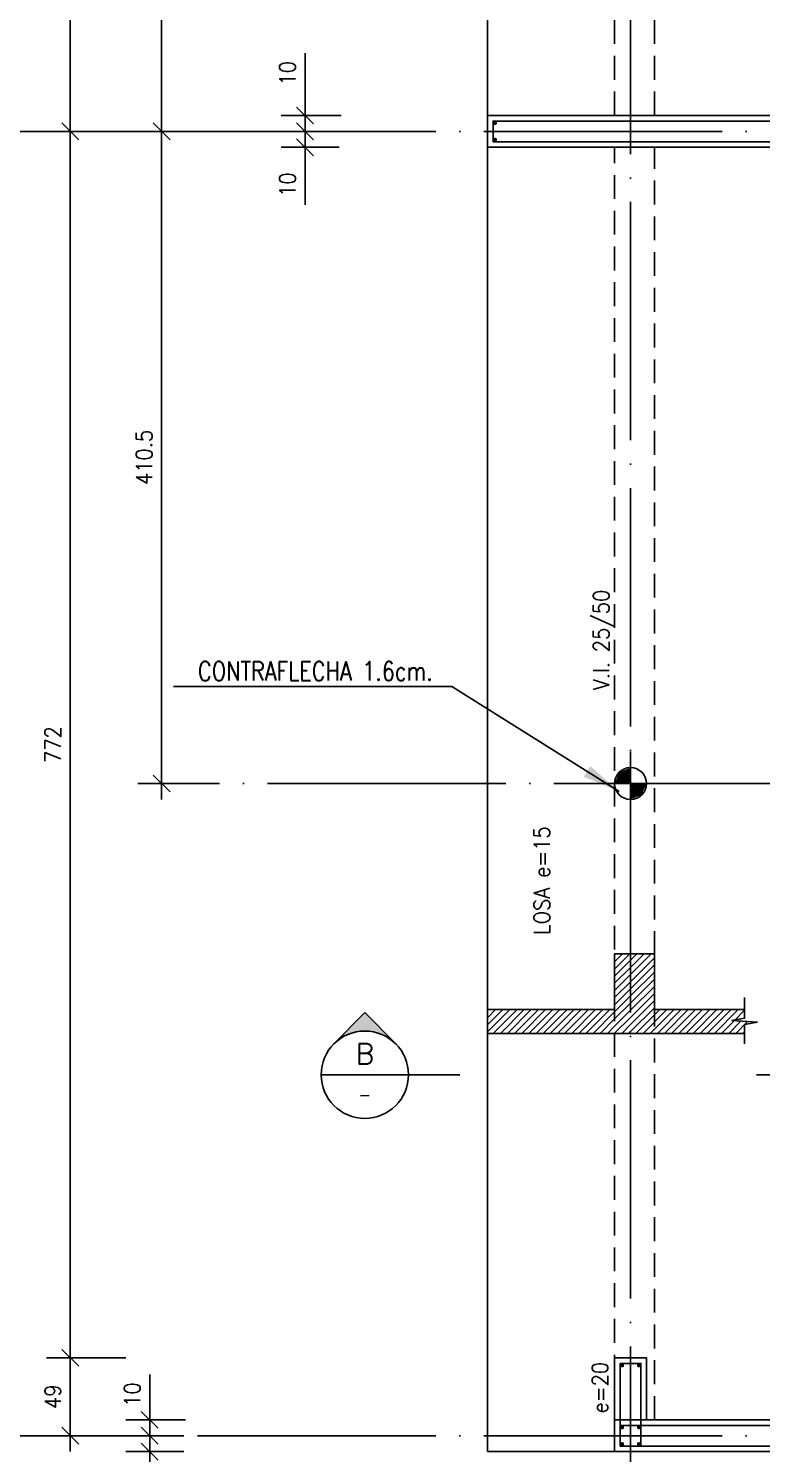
# Model space of a CAD drawing. Extents: x 2750 to 11313, y 3653 to 11429.
# Drawn here: x 3423 to 3884, y 4852 to 5748 of the extents above; entities that cross this region are included whole.
import ezdxf
from ezdxf.enums import TextEntityAlignment as Align

# ---------------------------------------------------------------- set-up
doc = ezdxf.new("R2010")
doc.units = 0
doc.header["$LTSCALE"] = 60
doc.header["$PDMODE"] = 1
doc.linetypes.add('EJES', pattern=[3, 2.5, -0.25, 0, -0.25])
doc.linetypes.add('HIDDEN', pattern=[0.375, 0.25, -0.125])
doc.layers.get('0').update_dxf_attribs({"linetype": 'CONTINUOUS'})
doc.layers.get('DEFPOINTS').update_dxf_attribs({"linetype": 'CONTINUOUS'})
for name, color, linetype in [('COTAS', 3, 'CONTINUOUS'), ('EJES', 1, 'EJES'), ('MALLA', 1, 'CONTINUOUS'), ('MUROS', 4, 'CONTINUOUS'), ('SECCION', 1, 'CONTINUOUS'), ('SHAFT', 1, 'CONTINUOUS'), ('TEXTO', 3, 'CONTINUOUS'), ('TEXTOS', 2, 'CONTINUOUS'), ('VIGAS', 2, 'CONTINUOUS')]:
    doc.layers.add(name, color=color, linetype=linetype)
doc.layers.add('NVSUP', color=250, linetype='CONTINUOUS', plot=False)
doc.styles.add('COTAS', font='romans.shx', dxfattribs={"width": 0.9})
doc.styles.add('ROMANS', font='romans.shx', dxfattribs={"width": 0.9, "height": 10})
doc.dimstyles.new('50', dxfattribs={"dimtxt": 10, "dimasz": 1, "dimexe": 15, "dimexo": 0, "dimgap": 6, "dimtad": 1, "dimdec": 8, "dimdsep": 46, "dimtxsty": 'COTAS', "dimblk": '$COTA$', "dimcen": 0.09, "dimdle": 10, "dimclrd": 256, "dimclre": 256, "dimclrt": 2, "dimadec": 0, "dimazin": 0, "dimtfac": 1, "dimtdec": 8, "dimtmove": 0, "dimatfit": 2, "dimfxl": 35, "dimfxlon": 1, "dimtolj": 1, "dimarcsym": 0})
doc.dimstyles.new('50$7', dxfattribs={"dimtxt": 10, "dimasz": 12, "dimexe": 15, "dimexo": 0, "dimgap": 6, "dimtad": 1, "dimdec": 8, "dimdsep": 46, "dimtxsty": 'COTAS', "dimblk": '$COTA$', "dimcen": 0.09, "dimdle": 10, "dimclrd": 256, "dimclre": 256, "dimclrt": 2, "dimadec": 0, "dimazin": 0, "dimtfac": 1, "dimtdec": 8, "dimtmove": 0, "dimatfit": 2, "dimfxl": 35, "dimfxlon": 1, "dimtolj": 1, "dimarcsym": 0})

# ---------------------------------------------------------------- blocks, each defined once
blk = doc.blocks.new('$COTA$')
at = {"layer": 'COTAS'}
for p, q in [((0, -10), (0, 10)), ((5.303, 5.303), (-5.303, -5.303)), ((10, 0), (-10, 0))]:
    blk.add_line(p, q, dxfattribs=at)
blk = doc.blocks.new('*D64')
at = {"layer": 'COTAS', "lineweight": -2, "transparency": 16777216}
for p, q in [((3801.46, 4543.71), (3801.46, 4493.71)), ((4194.46, 4543.71), (4194.46, 4493.71)), ((3802.46, 4508.71), (4193.46, 4508.71))]:
    blk.add_line(p, q, dxfattribs=at)
at = {"layer": 'DEFPOINTS', "color": 0, "transparency": 16777216}
for p in [(3801.46, 4852.71), (4194.46, 4852.71), (4194.46, 4508.71)]:
    blk.add_point(p, dxfattribs=at)
at = {"layer": 'COTAS', "lineweight": -2, "transparency": 16777216, "rotation": 180}
blk.add_blockref('$COTA$', (3801.46, 4508.71), dxfattribs=at)
at = {"layer": 'COTAS', "lineweight": -2, "transparency": 16777216}
blk.add_blockref('$COTA$', (4194.46, 4508.71), dxfattribs=at)
at = {"layer": 'COTAS', "color": 2, "transparency": 16777216, "insert": (3997.96, 4519.71), "char_height": 10, "attachment_point": 5, "style": 'COTAS'}
blk.add_mtext('\\A1;393', dxfattribs=at)
blk = doc.blocks.new('*D88')
at = {"layer": 'COTAS', "lineweight": -2, "transparency": 16777216}
for p, q in [((3618.1, 5683.71), (3581.64, 5683.71)), ((3596.64, 5684.71), (3596.64, 5685.71)), ((3596.64, 5683.71), (3596.64, 5673.71)), ((3618.1, 5673.71), (3581.64, 5673.71)), ((3596.64, 5672.71), (3596.64, 5637.49))]:
    blk.add_line(p, q, dxfattribs=at)
at = {"layer": 'DEFPOINTS', "color": 0, "transparency": 16777216}
for p in [(3596.64, 5683.71), (3618.1, 5683.71), (3618.1, 5673.71)]:
    blk.add_point(p, dxfattribs=at)
at = {"layer": 'COTAS', "lineweight": -2, "transparency": 16777216}
for p, rotation in [((3596.64, 5683.71), 270), ((3596.64, 5673.71), 90)]:
    blk.add_blockref('$COTA$', p, dxfattribs=dict(at, rotation=rotation))
at = {"layer": 'COTAS', "color": 2, "transparency": 16777216, "insert": (3585.64, 5650.14), "char_height": 10, "attachment_point": 5, "rotation": 90, "style": 'COTAS'}
blk.add_mtext('\\A1;10', dxfattribs=at)
blk = doc.blocks.new('*D89')
at = {"layer": 'COTAS', "lineweight": -2, "transparency": 16777216}
for p, q in [((3596.64, 5732.93), (3596.64, 5693.71)), ((3596.64, 5694.71), (3596.64, 5695.71)), ((3619.46, 5693.71), (3581.64, 5693.71)), ((3596.64, 5683.71), (3596.64, 5693.71)), ((3596.64, 5683.71), (3596.64, 5693.71)), ((3618.1, 5683.71), (3581.64, 5683.71)), ((3596.64, 5682.71), (3596.64, 5681.71))]:
    blk.add_line(p, q, dxfattribs=at)
at = {"layer": 'DEFPOINTS', "color": 0, "transparency": 16777216}
for p in [(3596.64, 5693.71), (3619.46, 5693.71), (3618.1, 5683.71)]:
    blk.add_point(p, dxfattribs=at)
at = {"layer": 'COTAS', "lineweight": -2, "transparency": 16777216}
for p, rotation in [((3596.64, 5693.71), 270), ((3596.64, 5683.71), 90)]:
    blk.add_blockref('$COTA$', p, dxfattribs=dict(at, rotation=rotation))
at = {"layer": 'COTAS', "color": 2, "transparency": 16777216, "insert": (3585.64, 5720.29), "char_height": 10, "attachment_point": 5, "rotation": 90, "style": 'COTAS'}
blk.add_mtext('\\A1;10', dxfattribs=at)
blk = doc.blocks.new('*D90')
at = {"layer": 'COTAS', "lineweight": -2, "transparency": 16777216}
for p, q in [((3520.41, 4862.71), (3483.96, 4862.71)), ((3498.96, 4863.71), (3498.96, 4864.71)), ((3498.96, 4862.71), (3498.96, 4852.71)), ((3520.41, 4852.71), (3483.96, 4852.71)), ((3498.96, 4851.71), (3498.96, 4824.8))]:
    blk.add_line(p, q, dxfattribs=at)
at = {"layer": 'DEFPOINTS', "color": 0, "transparency": 16777216}
for p in [(3498.96, 4862.71), (3520.41, 4862.71), (3520.41, 4852.71)]:
    blk.add_point(p, dxfattribs=at)
at = {"layer": 'COTAS', "lineweight": -2, "transparency": 16777216}
for p, rotation in [((3498.96, 4862.71), 270), ((3498.96, 4852.71), 90)]:
    blk.add_blockref('$COTA$', p, dxfattribs=dict(at, rotation=rotation))
at = {"layer": 'COTAS', "color": 2, "transparency": 16777216, "insert": (3487.96, 4837.44), "char_height": 10, "attachment_point": 5, "rotation": 90, "style": 'COTAS'}
blk.add_mtext('\\A1;10', dxfattribs=at)
blk = doc.blocks.new('*D91')
at = {"layer": 'COTAS', "lineweight": -2, "transparency": 16777216}
for p, q in [((3498.96, 4901.25), (3498.96, 4872.71)), ((3521.5, 4872.71), (3483.96, 4872.71)), ((3498.96, 4873.71), (3498.96, 4874.71)), ((3498.96, 4862.71), (3498.96, 4872.71)), ((3498.96, 4862.71), (3498.96, 4872.71)), ((3520.41, 4862.71), (3483.96, 4862.71)), ((3498.96, 4861.71), (3498.96, 4860.71))]:
    blk.add_line(p, q, dxfattribs=at)
at = {"layer": 'DEFPOINTS', "color": 0, "transparency": 16777216}
for p in [(3498.96, 4872.71), (3521.5, 4872.71), (3520.41, 4862.71)]:
    blk.add_point(p, dxfattribs=at)
at = {"layer": 'COTAS', "lineweight": -2, "transparency": 16777216}
for p, rotation in [((3498.96, 4872.71), 270), ((3498.96, 4862.71), 90)]:
    blk.add_blockref('$COTA$', p, dxfattribs=dict(at, rotation=rotation))
at = {"layer": 'COTAS', "color": 2, "transparency": 16777216, "insert": (3487.96, 4888.61), "char_height": 10, "attachment_point": 5, "rotation": 90, "style": 'COTAS'}
blk.add_mtext('\\A1;10', dxfattribs=at)
blk = doc.blocks.new('*D178')
at = {"layer": 'COTAS', "lineweight": -2, "transparency": 16777216}
for p, q in [((3483.96, 4911.71), (3433.96, 4911.71)), ((3448.96, 4910.71), (3448.96, 4863.71)), ((3483.96, 4862.71), (3433.96, 4862.71))]:
    blk.add_line(p, q, dxfattribs=at)
at = {"layer": 'DEFPOINTS', "color": 0, "transparency": 16777216}
for p in [(3512.13, 4911.71), (3448.96, 4862.71), (3512.13, 4862.71)]:
    blk.add_point(p, dxfattribs=at)
at = {"layer": 'COTAS', "lineweight": -2, "transparency": 16777216}
for p, rotation in [((3448.96, 4911.71), 90), ((3448.96, 4862.71), 270)]:
    blk.add_blockref('$COTA$', p, dxfattribs=dict(at, rotation=rotation))
at = {"layer": 'COTAS', "color": 2, "transparency": 16777216, "insert": (3437.96, 4887.21), "char_height": 10, "attachment_point": 5, "rotation": 90, "style": 'COTAS'}
blk.add_mtext('\\A1;49', dxfattribs=at)
blk = doc.blocks.new('*D180')
at = {"layer": 'COTAS', "lineweight": -2, "transparency": 16777216}
for p, q in [((3483.96, 5683.71), (3433.96, 5683.71)), ((3448.96, 4912.71), (3448.96, 5682.71)), ((3483.96, 4911.71), (3433.96, 4911.71))]:
    blk.add_line(p, q, dxfattribs=at)
at = {"layer": 'DEFPOINTS', "color": 0, "transparency": 16777216}
for p in [(3448.96, 5683.71), (3721.46, 5683.71), (3801.46, 4911.71)]:
    blk.add_point(p, dxfattribs=at)
at = {"layer": 'COTAS', "lineweight": -2, "transparency": 16777216}
for p, rotation in [((3448.96, 5683.71), 90), ((3448.96, 4911.71), 270)]:
    blk.add_blockref('$COTA$', p, dxfattribs=dict(at, rotation=rotation))
at = {"layer": 'COTAS', "color": 2, "transparency": 16777216, "insert": (3437.96, 5297.71), "char_height": 10, "attachment_point": 5, "rotation": 90, "style": 'COTAS'}
blk.add_mtext('\\A1;772', dxfattribs=at)
blk = doc.blocks.new('*D181')
at = {"layer": 'COTAS', "lineweight": -2, "transparency": 16777216}
for p, q in [((3483.96, 6369.71), (3433.96, 6369.71)), ((3448.96, 6368.71), (3448.96, 5684.71)), ((3483.96, 5683.71), (3433.96, 5683.71))]:
    blk.add_line(p, q, dxfattribs=at)
at = {"layer": 'DEFPOINTS', "color": 0, "transparency": 16777216}
for p in [(3801.46, 6369.71), (3448.96, 5683.71), (3721.46, 5683.71)]:
    blk.add_point(p, dxfattribs=at)
at = {"layer": 'COTAS', "lineweight": -2, "transparency": 16777216}
for p, rotation in [((3448.96, 6369.71), 90), ((3448.96, 5683.71), 270)]:
    blk.add_blockref('$COTA$', p, dxfattribs=dict(at, rotation=rotation))
at = {"layer": 'COTAS', "color": 2, "transparency": 16777216, "insert": (3437.96, 6026.71), "char_height": 10, "attachment_point": 5, "rotation": 90, "style": 'COTAS'}
blk.add_mtext('\\A1;686', dxfattribs=at)
blk = doc.blocks.new('*U185')
at = {"layer": 'TEXTO', "linetype": 'Continuous'}
for points in [[(0, 0.1), (-0.0707, 0.0707), (0, 0)], [(-0.1, 0), (0, 0), (-0.0707, 0.0707)], [(0.1, 0), (0, 0), (0.0707, -0.0707)], [(0, -0.1), (0.0707, -0.0707), (0, 0)]]:
    blk.add_solid(points, dxfattribs=at)
blk = doc.blocks.new('PUNTO')
at = {"layer": 'TEXTO', "color": 3, "linetype": 'Continuous'}
for p, q in [((0, -0.2), (0, 0.2)), ((-0.2, 0), (0.2, 0))]:
    blk.add_line(p, q, dxfattribs=at)
blk.add_circle((0, 0), 0.1, dxfattribs=at)
blk.add_blockref('*U185', (0, 0), dxfattribs=at)
blk = doc.blocks.new('*D190')
at = {"layer": 'COTAS', "lineweight": -2, "transparency": 16777216}
for p, q in [((3541.44, 5683.71), (3491.44, 5683.71)), ((3506.44, 5274.21), (3506.44, 5682.71)), ((3541.44, 5273.21), (3491.44, 5273.21))]:
    blk.add_line(p, q, dxfattribs=at)
at = {"layer": 'DEFPOINTS', "color": 0, "transparency": 16777216}
for p in [(3506.44, 5683.71), (3625.25, 5683.71), (3626.86, 5273.21)]:
    blk.add_point(p, dxfattribs=at)
at = {"layer": 'COTAS', "lineweight": -2, "transparency": 16777216}
for p, rotation in [((3506.44, 5683.71), 90), ((3506.44, 5273.21), 270)]:
    blk.add_blockref('$COTA$', p, dxfattribs=dict(at, rotation=rotation))
at = {"layer": 'COTAS', "color": 2, "transparency": 16777216, "insert": (3495.44, 5478.46), "char_height": 10, "attachment_point": 5, "rotation": 90, "style": 'COTAS'}
blk.add_mtext('\\A1;410.5', dxfattribs=at)
blk = doc.blocks.new('*D191')
at = {"layer": 'COTAS', "lineweight": -2, "transparency": 16777216}
for p, q in [((3532.96, 6051.21), (3491.44, 6051.21)), ((3506.44, 5684.71), (3506.44, 6050.21)), ((3541.44, 5683.71), (3491.44, 5683.71))]:
    blk.add_line(p, q, dxfattribs=at)
at = {"layer": 'DEFPOINTS', "color": 0, "transparency": 16777216}
for p in [(3506.44, 6051.21), (3532.96, 6051.21), (3625.25, 5683.71)]:
    blk.add_point(p, dxfattribs=at)
at = {"layer": 'COTAS', "lineweight": -2, "transparency": 16777216}
for p, rotation in [((3506.44, 6051.21), 90), ((3506.44, 5683.71), 270)]:
    blk.add_blockref('$COTA$', p, dxfattribs=dict(at, rotation=rotation))
at = {"layer": 'COTAS', "color": 2, "transparency": 16777216, "insert": (3495.44, 5837.46), "char_height": 10, "attachment_point": 5, "rotation": 90, "style": 'COTAS'}
blk.add_mtext('\\A1;367.5', dxfattribs=at)
blk = doc.blocks.new('*D196')
at = {"layer": 'COTAS', "lineweight": -2, "transparency": 16777216}
for p, q in [((3711.46, 4543.71), (3711.46, 4493.71)), ((3801.46, 4543.71), (3801.46, 4493.71)), ((3800.46, 4508.71), (3712.46, 4508.71))]:
    blk.add_line(p, q, dxfattribs=at)
at = {"layer": 'DEFPOINTS', "color": 0, "transparency": 16777216}
for p in [(3711.46, 4941.11), (3801.46, 4869.29), (3711.46, 4508.71)]:
    blk.add_point(p, dxfattribs=at)
at = {"layer": 'COTAS', "lineweight": -2, "transparency": 16777216, "rotation": 180}
blk.add_blockref('$COTA$', (3711.46, 4508.71), dxfattribs=at)
at = {"layer": 'COTAS', "lineweight": -2, "transparency": 16777216}
blk.add_blockref('$COTA$', (3801.46, 4508.71), dxfattribs=at)
at = {"layer": 'COTAS', "color": 2, "transparency": 16777216, "insert": (3756.46, 4519.71), "char_height": 10, "attachment_point": 5, "style": 'COTAS'}
blk.add_mtext('\\A1;90', dxfattribs=at)
blk = doc.blocks.new('*U207')
blk.add_hatch(color=1).paths.add_polyline_path([(0, 66.63), (-19.32, 47.07, -0.197299), (0, 55, -0.197299), (19.32, 47.07)])
at = {"color": 1}
for p, q in [((0, 66.63), (-19.32, 47.07)), ((0, 66.63), (19.32, 47.07)), ((288.73, 64.52), (277.09, 27.5)), ((288.73, 27.5), (288.73, 64.52))]:
    blk.add_line(p, q, dxfattribs=at)
at = {"color": 6}
for p, q in [((59.76, 27.5), (-27.5, 27.5)), ((246.42, 27.5), (288.73, 27.5))]:
    blk.add_line(p, q, dxfattribs=at)
at = {"color": 1}
blk.add_circle((0, 27.5), 27.5, dxfattribs=at)
blk.add_solid([(288.73, 27.5), (288.73, 64.52), (277.09, 27.5)], dxfattribs=at)
at = {"color": 4, "style": 'COTAS'}
blk.add_attdef('SECCION', text='', height=13, dxfattribs=at).set_placement((0, 40.72), align=Align.MIDDLE)
at = {"color": 2, "style": 'COTAS', "width": 0.9}
blk.add_attdef('PLANO', text='', height=7.93, dxfattribs=at).set_placement((0, 15.07), align=Align.MIDDLE)

msp = doc.modelspace()

# ---------------------------------------------------------------- hatches: boundary and pattern name
at = {"layer": 'SHAFT'}
h = msp.add_hatch(dxfattribs=at)
h.set_pattern_fill('ANSI31', color=9)
h.paths.add_polyline_path([(3791.45585631, 5130.97674793), (3711.45585631, 5130.97674793), (3711.45585631, 5115.97674793), (3791.45585631, 5115.97674793)])
h.paths.add_polyline_path([(3801.45585631, 5165.97674793), (3791.45585631, 5165.97674793), (3791.45585631, 5130.97674793), (3791.45585631, 5115.97674793), (3801.45585631, 5115.97674793)], flags=17)
h.paths.add_polyline_path([(3801.45585631, 5165.97674793), (3791.45585631, 5165.97674793), (3791.45585631, 5115.97674793), (3801.45585631, 5115.97674793)], flags=17)
h.paths.add_polyline_path([(3816.45585631, 5165.97674793), (3801.45585631, 5165.97674793), (3801.45585631, 5115.97674793), (3816.45585631, 5115.97674793)])
h.paths.add_polyline_path([(3881.24892274, 5122.97674793), (3865.24892274, 5123.97674793), (3873.24892274, 5125.47674793), (3873.24892274, 5130.97674793), (3816.45585631, 5130.97674793), (3816.45585631, 5115.97674793), (3873.24892274, 5115.97674793), (3873.24892274, 5121.47674793)])
h = msp.add_hatch(dxfattribs=at)
h.set_pattern_fill('ANSI31', color=9)
h.paths.add_polyline_path([(3801.45585631, 5165.97674793), (3791.45585631, 5165.97674793), (3791.45585631, 5130.97674793), (3791.45585631, 5115.97674793), (3801.45585631, 5115.97674793)])

# ---------------------------------------------------------------- linework, layer by layer
at = {"layer": 'EJES'}
for points in [[(3801.45585631, 4408.70691493), (3801.45585631, 6873.70691493)], [(3348.95585631, 5683.70691493), (4395.60286622, 5683.70691493)], [(3903.11376435, 5273.20691493), (3504.05367244, 5273.20691493)], [(3348.95585631, 4862.70691493), (7644.95585631, 4862.70691493)]]:
    msp.add_lwpolyline(points, dxfattribs=at)
at = {"layer": 'MALLA'}
for q in [(3794.95585631, 4869.20691493), (3807.95585631, 4856.20691493)]:
    msp.add_line((3807.95585631, 4869.20691493), q, dxfattribs=at)
for points in [[(3714.95585631, 5677.20691493), (4339.95585631, 5677.20691493), (4339.95585631, 5503.70691493), (4352.95585631, 5503.70691493), (4352.95585631, 5690.20691493), (3714.95585631, 5690.20691493)], [(3794.95585631, 4908.20691493), (3794.95585631, 4856.20691493), (4190.95585631, 4856.20691493), (4190.95585631, 4869.20691493), (3807.95585631, 4869.20691493), (3807.95585631, 4908.20691493)]]:
    msp.add_lwpolyline(points, close=True, dxfattribs=at)
for points in [[(3715.58085631, 5688.95691493, 1.25, 1.25, -1), (3716.83085631, 5688.95691493, 1.25, 1.25, -1)], [(3715.58085631, 5678.45691493, 1.25, 1.25, -1), (3716.83085631, 5678.45691493, 1.25, 1.25, -1)], [(3795.58085631, 4906.95691493, 1.25, 1.25, -1), (3796.83085631, 4906.95691493, 1.25, 1.25, -1)], [(3806.08085631, 4906.95691493, 1.25, 1.25, -1), (3807.33085631, 4906.95691493, 1.25, 1.25, -1)], [(3795.58085631, 4867.95691493, 1.25, 1.25, -1), (3796.83085631, 4867.95691493, 1.25, 1.25, -1)], [(3806.08085631, 4867.95691493, 1.25, 1.25, -1), (3807.33085631, 4867.95691493, 1.25, 1.25, -1)], [(3795.58085631, 4857.45691493, 1.25, 1.25, -1), (3796.83085631, 4857.45691493, 1.25, 1.25, -1)], [(3806.08085631, 4857.45691493, 1.25, 1.25, -1), (3807.33085631, 4857.45691493, 1.25, 1.25, -1)]]:
    msp.add_lwpolyline(points, format="xyseb", close=True, dxfattribs=at)
at = {"layer": 'MUROS'}
for points in [[(3711.45585631, 5673.70691493), (4336.45585631, 5673.70691493), (4336.45585631, 5500.20691493), (4356.45585631, 5500.20691493), (4356.45585631, 5693.70691493), (3711.45585631, 5693.70691493)], [(3791.45585631, 4911.70691493), (3791.45585631, 4852.70691493), (4194.45585631, 4852.70691493), (4194.45585631, 4872.70691493), (3811.45585631, 4872.70691493), (3811.45585631, 4911.70691493)]]:
    msp.add_lwpolyline(points, close=True, dxfattribs=at)
at = {"layer": 'NVSUP'}
msp.add_lwpolyline([(3791.45585631, 4852.70691493), (4194.45585631, 4852.70691493), (4194.45585631, 4872.70691493), (3791.45585631, 4872.70691493)], close=True, dxfattribs=at)
at = {"layer": 'SECCION', "color": 9}
msp.add_line((3881.24892274, 5122.97674793), (3873.24892274, 5121.47674793), dxfattribs=at)
at = {"layer": 'SECCION'}
for points in [[(3791.45585631, 5130.97674793), (3791.45585631, 5165.97674793)], [(3791.45585631, 5165.97674793), (3816.45585631, 5165.97674793)], [(3816.45585631, 5165.97674793), (3816.45585631, 5130.97674793)], [(3711.45585631, 5115.97674793), (3711.45585631, 5130.97674793)], [(3711.45585631, 5130.97674793), (3791.45585631, 5130.97674793)], [(3816.45585631, 5130.97674793), (3873.24892274, 5130.97674793)], [(3791.45585631, 5115.97674793), (3711.45585631, 5115.97674793)], [(3873.24892274, 5115.97674793), (3791.45585631, 5115.97674793)]]:
    msp.add_lwpolyline(points, dxfattribs=at)
at = {"layer": 'SECCION', "color": 9}
for points in [[(3881.24892274, 5122.97674793), (3865.24892274, 5123.97674793), (3873.24892274, 5125.47674793), (3873.24892274, 5138.57497954)], [(3873.24892274, 5109.38676376), (3873.24892274, 5121.47674793)]]:
    msp.add_lwpolyline(points, dxfattribs=at)
at = {"layer": 'VIGAS'}
for q in [(3711.45585631, 6428.70691493), (3791.45585631, 4852.70691493)]:
    msp.add_line((3711.45585631, 4852.70691493), q, dxfattribs=at)
at = {"layer": 'VIGAS', "linetype": 'HIDDEN'}
for p, q in [((3816.45585631, 5693.70691493), (3816.45585631, 6408.70691493)), ((3791.45585631, 5693.70691493), (3791.45585631, 6369.70691493)), ((3791.45585631, 4853.70691493), (3791.45585631, 5673.70691493)), ((3816.45585631, 4872.70691493), (3816.45585631, 5673.70691493))]:
    msp.add_line(p, q, dxfattribs=at)

# ---------------------------------------------------------------- block references
msp.add_blockref('*U207', (3634.27474937, 5062.42887565)).add_auto_attribs({'SECCION': 'B', 'PLANO': '-'})
at = {"layer": 'TEXTO', "color": 3, "xscale": -100, "yscale": 100, "zscale": 100, "rotation": 270}
msp.add_blockref('PUNTO', (3801.45585631, 5273.20691493), dxfattribs=at)

# ---------------------------------------------------------------- texts
at = {"layer": 'TEXTOS', "style": 'ROMANS', "width": 0.9}
for s, p in [('V.I. 25/50', (3783.74051778, 5363.59204887)), ('LOSA e=15', (3745.67375714, 5212.13218843)), ('e=20', (3782.27773311, 4892.98377094))]:
    msp.add_text(s, height=10, rotation=90, dxfattribs=at).set_placement(p, align=Align.MIDDLE)
at = {"layer": 'TEXTOS', "style": 'ROMANS', "width": 0.8}
msp.add_text('CONTRAFLECHA 1.6cm.', height=12, dxfattribs=at).set_placement((3603.18293369, 5344.01171916), align=Align.MIDDLE)

# ---------------------------------------------------------------- dimensions: what is measured, and where the dimension line sits
at = {"layer": 'COTAS'}
for base, p1, p2, picture, middle in [((3448.9558563143, 5683.7069149326), (3801.4558563143, 6369.7069149326), (3721.4558563143, 5683.7069149326), '*D181', (3437.9558563143, 6026.7069149326)), ((3448.9558563143, 5683.7069149326), (3801.4558563143, 4911.7069149326), (3721.4558563143, 5683.7069149326), '*D180', (3437.9558563143, 5297.7069149326)), ((3448.9558563143, 4862.7069149326), (3512.1308994773, 4911.7069149326), (3512.1308994773, 4862.7069149326), '*D178', (3437.9558563143, 4887.2069149326))]:
    dim = msp.add_linear_dim(base=base, p1=p1, p2=p2, angle=90, dimstyle='50', dxfattribs=at)
    dim.commit()
    dim.dimension.update_dxf_attribs({"geometry": picture, "text_midpoint": middle})
for base, p1, p2, angle, picture, middle in [((3506.4386888306, 6051.2069149326), (3625.2466333683, 5683.7069149326), (3532.9567133205, 6051.2069149326), 270, '*D191', (3506.4386888306, 5837.4569149326)), ((3596.6422985676, 5693.7069149326), (3618.0987971093, 5683.7069149326), (3619.4565846794, 5693.7069149326), 90, '*D89', (3596.6422985676, 5720.2882648464)), ((3498.9558563143, 4872.7069149326), (3520.412354856, 4862.7069149326), (3521.4985849121, 4872.7069149326), 90, '*D91', (3498.9558563143, 4888.6098711581))]:
    dim = msp.add_linear_dim(base=base, p1=p1, p2=p2, angle=angle, dimstyle='50', override={"dimtmove": 1}, dxfattribs=at)
    dim.commit()
    dim.dimension.update_dxf_attribs({"geometry": picture, "text_midpoint": middle, "dimtype": 160})
dim = msp.add_linear_dim(base=(3506.4386888306, 5683.7069149326), p1=(3626.8560728636, 5273.2069149326), p2=(3625.2466333683, 5683.7069149326), angle=270, dimstyle='50', override={"dimtmove": 1}, dxfattribs=at)
dim.commit()
dim.dimension.update_dxf_attribs({"geometry": '*D190', "text_midpoint": (3495.4386888306, 5478.4569149326)})
for base, p1, p2, picture, middle in [((3596.6422985676, 5683.7069149326), (3618.0987971093, 5673.7069149326), (3618.0987971093, 5683.7069149326), '*D88', (3596.6422985676, 5650.1354863611)), ((3498.9558563143, 4862.7069149326), (3520.412354856, 4852.7069149326), (3520.412354856, 4862.7069149326), '*D90', (3498.9558563143, 4837.4441754969))]:
    dim = msp.add_linear_dim(base=base, p1=p1, p2=p2, angle=90, dimstyle='50', dxfattribs=at)
    dim.commit()
    dim.dimension.update_dxf_attribs({"geometry": picture, "text_midpoint": middle, "dimtype": 160})
for base, p1, p2, picture, middle in [((3711.4558563143, 4508.7069149326), (3801.4558563143, 4869.2940837115), (3711.4558563143, 4941.1117386604), '*D196', (3756.4558563143, 4519.7069149326)), ((4194.4558563143, 4508.7069149326), (3801.4558563143, 4852.7069149326), (4194.4558563143, 4852.7069149326), '*D64', (3997.9558563143, 4519.7069149326))]:
    dim = msp.add_linear_dim(base=base, p1=p1, p2=p2, dimstyle='50', dxfattribs=at)
    dim.commit()
    dim.dimension.update_dxf_attribs({"geometry": picture, "text_midpoint": middle})

# ---------------------------------------------------------------- leaders
msp.add_leader([(3794.3847885, 5268.11762085), (3688.99541542, 5334.24428572), (3513.93819808, 5334.24428572)], dimstyle='50$7', override={"dimasz": 24, "dimtad": 0}, dxfattribs=at)

doc.saveas('drawing.dxf')
